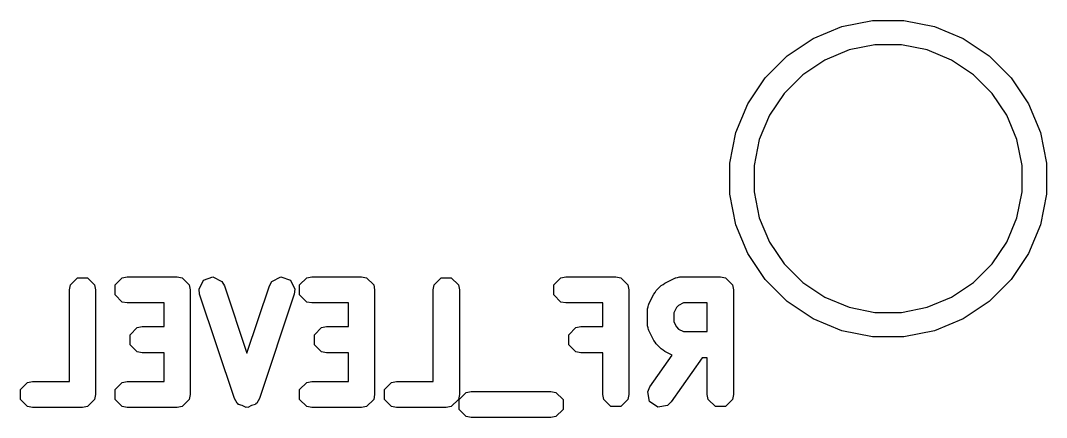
# Model space of a CAD drawing. Extents: x -2.52 to 2.01, y 0.39 to 3.93.
# Drawn here: x -2.4514 to -2.2584, y 3.033 to 3.1077 of the extents above; entities that cross this region are included whole.
import ezdxf

# ---------------------------------------------------------------- set-up
doc = ezdxf.new("R2010")
doc.units = 0
doc.header["$MEASUREMENT"] = 0
doc.layers.add('BLACK', color=7, linetype='CONTINUOUS')

msp = doc.modelspace()

# ---------------------------------------------------------------- linework, layer by layer
at = {"layer": 'BLACK', "linetype": 'CONTINUOUS'}
for p, q in [((-2.29687, 3.10659), (-2.29112, 3.10773)), ((-2.29112, 3.10773), (-2.28526, 3.10773)), ((-2.28526, 3.10773), (-2.2795, 3.10659)), ((-2.30229, 3.10434), (-2.29687, 3.10659)), ((-2.2795, 3.10659), (-2.27408, 3.10434)), ((-2.30717, 3.10108), (-2.30229, 3.10434)), ((-2.29067, 3.10315), (-2.29554, 3.10218)), ((-2.28571, 3.10315), (-2.29067, 3.10315)), ((-2.28084, 3.10218), (-2.28571, 3.10315)), ((-2.27408, 3.10434), (-2.26921, 3.10108)), ((-2.31132, 3.09693), (-2.30717, 3.10108)), ((-2.29554, 3.10218), (-2.30012, 3.10028)), ((-2.27625, 3.10028), (-2.28084, 3.10218)), ((-2.26921, 3.10108), (-2.26506, 3.09693)), ((-2.30012, 3.10028), (-2.30425, 3.09752)), ((-2.27213, 3.09752), (-2.27625, 3.10028)), ((-2.30425, 3.09752), (-2.30776, 3.09401)), ((-2.26862, 3.09401), (-2.27213, 3.09752)), ((-2.31458, 3.09206), (-2.31132, 3.09693)), ((-2.26506, 3.09693), (-2.2618, 3.09206)), ((-2.30776, 3.09401), (-2.31052, 3.08989)), ((-2.26586, 3.08989), (-2.26862, 3.09401)), ((-2.31682, 3.08664), (-2.31458, 3.09206)), ((-2.2618, 3.09206), (-2.25956, 3.08664)), ((-2.31052, 3.08989), (-2.31242, 3.0853)), ((-2.26396, 3.0853), (-2.26586, 3.08989)), ((-2.31797, 3.08089), (-2.31682, 3.08664)), ((-2.25956, 3.08664), (-2.25841, 3.08089)), ((-2.31242, 3.0853), (-2.31339, 3.08043)), ((-2.26299, 3.08043), (-2.26396, 3.0853)), ((-2.31797, 3.08043), (-2.31797, 3.08089)), ((-2.31797, 3.07502), (-2.31797, 3.08043)), ((-2.31339, 3.08043), (-2.31339, 3.07547)), ((-2.26299, 3.07547), (-2.26299, 3.08043)), ((-2.25841, 3.08089), (-2.25841, 3.07502)), ((-2.31682, 3.06927), (-2.31797, 3.07502)), ((-2.31339, 3.07547), (-2.31242, 3.0706)), ((-2.26396, 3.0706), (-2.26299, 3.07547)), ((-2.25841, 3.07502), (-2.25956, 3.06927)), ((-2.31242, 3.0706), (-2.31052, 3.06602)), ((-2.26586, 3.06602), (-2.26396, 3.0706)), ((-2.31458, 3.06385), (-2.31682, 3.06927)), ((-2.25956, 3.06927), (-2.2618, 3.06385)), ((-2.31052, 3.06602), (-2.30776, 3.06189)), ((-2.26862, 3.06189), (-2.26586, 3.06602)), ((-2.31132, 3.05897), (-2.31458, 3.06385)), ((-2.2618, 3.06385), (-2.26506, 3.05897)), ((-2.30776, 3.06189), (-2.30425, 3.05838)), ((-2.27213, 3.05838), (-2.26862, 3.06189)), ((-2.44199, 3.05794), (-2.44066, 3.05927)), ((-2.44066, 3.05927), (-2.43878, 3.05927)), ((-2.43878, 3.05927), (-2.43745, 3.05794)), ((-2.43356, 3.05794), (-2.43223, 3.05927)), ((-2.43223, 3.05927), (-2.43128, 3.05946)), ((-2.43128, 3.05946), (-2.42191, 3.05946)), ((-2.42191, 3.05946), (-2.42097, 3.05927)), ((-2.42097, 3.05927), (-2.41964, 3.05794)), ((-2.4178, 3.05717), (-2.41696, 3.05885)), ((-2.41696, 3.05885), (-2.41517, 3.05945)), ((-2.41517, 3.05945), (-2.41349, 3.05861)), ((-2.41349, 3.05861), (-2.41301, 3.05777)), ((-2.40456, 3.05777), (-2.40408, 3.05861)), ((-2.40408, 3.05861), (-2.4024, 3.05945)), ((-2.4024, 3.05945), (-2.40061, 3.05885)), ((-2.40061, 3.05885), (-2.39977, 3.05717)), ((-2.39887, 3.05794), (-2.39754, 3.05927)), ((-2.39754, 3.05927), (-2.3966, 3.05946)), ((-2.3966, 3.05946), (-2.38723, 3.05946)), ((-2.38723, 3.05946), (-2.38629, 3.05927)), ((-2.38629, 3.05927), (-2.38495, 3.05794)), ((-2.37356, 3.05794), (-2.37223, 3.05927)), ((-2.37223, 3.05927), (-2.37035, 3.05927)), ((-2.37035, 3.05927), (-2.36902, 3.05794)), ((-2.35107, 3.05794), (-2.34974, 3.05927)), ((-2.34974, 3.05927), (-2.34879, 3.05946)), ((-2.34879, 3.05946), (-2.33942, 3.05946)), ((-2.33942, 3.05946), (-2.33848, 3.05927)), ((-2.33848, 3.05927), (-2.33715, 3.05794)), ((-2.33021, 3.05826), (-2.32834, 3.0592)), ((-2.32834, 3.0592), (-2.32822, 3.05923)), ((-2.32822, 3.05923), (-2.32818, 3.05927)), ((-2.32818, 3.05927), (-2.32779, 3.05935)), ((-2.32779, 3.05935), (-2.32741, 3.05945)), ((-2.32741, 3.05945), (-2.32736, 3.05943)), ((-2.32736, 3.05943), (-2.32723, 3.05946)), ((-2.32723, 3.05946), (-2.31974, 3.05946)), ((-2.31974, 3.05946), (-2.31879, 3.05927)), ((-2.31879, 3.05927), (-2.31746, 3.05794)), ((-2.30717, 3.05482), (-2.31132, 3.05897)), ((-2.30425, 3.05838), (-2.30012, 3.05562)), ((-2.27625, 3.05562), (-2.27213, 3.05838)), ((-2.26506, 3.05897), (-2.26921, 3.05482)), ((-2.44218, 3.057), (-2.44199, 3.05794)), ((-2.44218, 3.03977), (-2.44218, 3.057)), ((-2.43745, 3.05794), (-2.43726, 3.057)), ((-2.43726, 3.057), (-2.43726, 3.03731)), ((-2.43356, 3.05605), (-2.43356, 3.05794)), ((-2.41964, 3.05794), (-2.41945, 3.057)), ((-2.41945, 3.057), (-2.41945, 3.03731)), ((-2.41768, 3.05622), (-2.4178, 3.05717)), ((-2.41301, 3.05777), (-2.40879, 3.04509)), ((-2.40879, 3.04509), (-2.40456, 3.05777)), ((-2.39977, 3.05717), (-2.39989, 3.05622)), ((-2.39887, 3.05605), (-2.39887, 3.05794)), ((-2.38495, 3.05794), (-2.38477, 3.057)), ((-2.38477, 3.057), (-2.38477, 3.03731)), ((-2.37375, 3.057), (-2.37356, 3.05794)), ((-2.37375, 3.03977), (-2.37375, 3.057)), ((-2.36902, 3.05794), (-2.36883, 3.057)), ((-2.36883, 3.057), (-2.36883, 3.03731)), ((-2.35107, 3.05605), (-2.35107, 3.05794)), ((-2.33715, 3.05794), (-2.33696, 3.057)), ((-2.33696, 3.057), (-2.33696, 3.03731)), ((-2.33225, 3.05622), (-2.33201, 3.05653)), ((-2.33201, 3.05653), (-2.33179, 3.05686)), ((-2.33179, 3.05686), (-2.33085, 3.0578)), ((-2.33085, 3.0578), (-2.33052, 3.05802)), ((-2.33052, 3.05802), (-2.33021, 3.05826)), ((-2.31746, 3.05794), (-2.31727, 3.057)), ((-2.31727, 3.057), (-2.31727, 3.03731)), ((-2.43223, 3.05472), (-2.43356, 3.05605)), ((-2.43128, 3.05454), (-2.43223, 3.05472)), ((-2.42437, 3.05454), (-2.43128, 3.05454)), ((-2.42437, 3.05008), (-2.42437, 3.05454)), ((-2.41112, 3.03653), (-2.41768, 3.05622)), ((-2.39989, 3.05622), (-2.40645, 3.03653)), ((-2.39754, 3.05472), (-2.39887, 3.05605)), ((-2.3966, 3.05454), (-2.39754, 3.05472)), ((-2.38969, 3.05454), (-2.3966, 3.05454)), ((-2.38969, 3.05008), (-2.38969, 3.05454)), ((-2.34974, 3.05472), (-2.35107, 3.05605)), ((-2.34879, 3.05454), (-2.34974, 3.05472)), ((-2.34188, 3.05454), (-2.34879, 3.05454)), ((-2.34188, 3.05008), (-2.34188, 3.05454)), ((-2.33319, 3.05435), (-2.33225, 3.05622)), ((-2.32665, 3.05454), (-2.32765, 3.05404)), ((-2.3222, 3.05454), (-2.32665, 3.05454)), ((-2.3222, 3.04915), (-2.3222, 3.05454)), ((-2.30229, 3.05156), (-2.30717, 3.05482)), ((-2.30012, 3.05562), (-2.29554, 3.05372)), ((-2.28084, 3.05372), (-2.27625, 3.05562)), ((-2.26921, 3.05482), (-2.27408, 3.05156)), ((-2.33344, 3.05342), (-2.33333, 3.0538)), ((-2.33342, 3.05337), (-2.33344, 3.05342)), ((-2.33344, 3.05325), (-2.33342, 3.05337)), ((-2.33344, 3.05043), (-2.33344, 3.05325)), ((-2.33333, 3.0538), (-2.33326, 3.05419)), ((-2.33326, 3.05419), (-2.33322, 3.05423)), ((-2.33322, 3.05423), (-2.33319, 3.05435)), ((-2.32802, 3.05366), (-2.32852, 3.05267)), ((-2.32852, 3.05267), (-2.32852, 3.05101)), ((-2.32765, 3.05404), (-2.32802, 3.05366)), ((-2.29554, 3.05372), (-2.29067, 3.05276)), ((-2.29067, 3.05276), (-2.28571, 3.05276)), ((-2.28571, 3.05276), (-2.28084, 3.05372)), ((-2.32852, 3.05101), (-2.32802, 3.05002)), ((-2.29687, 3.04932), (-2.30229, 3.05156)), ((-2.27408, 3.05156), (-2.2795, 3.04932)), ((-2.43075, 3.04856), (-2.42941, 3.0499)), ((-2.42941, 3.0499), (-2.42847, 3.05008)), ((-2.42847, 3.05008), (-2.42437, 3.05008)), ((-2.39606, 3.04856), (-2.39473, 3.0499)), ((-2.39473, 3.0499), (-2.39379, 3.05008)), ((-2.39379, 3.05008), (-2.38969, 3.05008)), ((-2.34826, 3.04856), (-2.34692, 3.0499)), ((-2.34692, 3.0499), (-2.34598, 3.05008)), ((-2.34598, 3.05008), (-2.34188, 3.05008)), ((-2.33342, 3.05031), (-2.33344, 3.05043)), ((-2.33344, 3.05026), (-2.33342, 3.05031)), ((-2.33333, 3.04988), (-2.33344, 3.05026)), ((-2.33326, 3.04949), (-2.33333, 3.04988)), ((-2.33322, 3.04945), (-2.33326, 3.04949)), ((-2.33319, 3.04933), (-2.33322, 3.04945)), ((-2.33225, 3.04746), (-2.33319, 3.04933)), ((-2.32802, 3.05002), (-2.32765, 3.04964)), ((-2.32765, 3.04964), (-2.32665, 3.04915)), ((-2.32665, 3.04915), (-2.3222, 3.04915)), ((-2.29112, 3.04818), (-2.29687, 3.04932)), ((-2.2795, 3.04932), (-2.28526, 3.04818)), ((-2.43075, 3.04668), (-2.43075, 3.04856)), ((-2.39606, 3.04668), (-2.39606, 3.04856)), ((-2.34826, 3.04668), (-2.34826, 3.04856)), ((-2.33201, 3.04715), (-2.33225, 3.04746)), ((-2.33179, 3.04682), (-2.33201, 3.04715)), ((-2.33085, 3.04588), (-2.33179, 3.04682)), ((-2.28526, 3.04818), (-2.29112, 3.04818)), ((-2.42941, 3.04535), (-2.43075, 3.04668)), ((-2.42847, 3.04516), (-2.42941, 3.04535)), ((-2.42437, 3.04516), (-2.42847, 3.04516)), ((-2.42437, 3.03977), (-2.42437, 3.04516)), ((-2.39473, 3.04535), (-2.39606, 3.04668)), ((-2.39379, 3.04516), (-2.39473, 3.04535)), ((-2.38969, 3.04516), (-2.39379, 3.04516)), ((-2.38969, 3.03977), (-2.38969, 3.04516)), ((-2.34692, 3.04535), (-2.34826, 3.04668)), ((-2.34598, 3.04516), (-2.34692, 3.04535)), ((-2.34188, 3.04516), (-2.34598, 3.04516)), ((-2.34188, 3.03731), (-2.34188, 3.04516)), ((-2.33052, 3.04566), (-2.33085, 3.04588)), ((-2.33021, 3.04542), (-2.33052, 3.04566)), ((-2.3288, 3.04472), (-2.33021, 3.04542)), ((-2.333, 3.03872), (-2.3288, 3.04472)), ((-2.32314, 3.04422), (-2.32897, 3.0359)), ((-2.3222, 3.04422), (-2.32314, 3.04422)), ((-2.3222, 3.03731), (-2.3222, 3.04422)), ((-2.45137, 3.03825), (-2.45004, 3.03958)), ((-2.45004, 3.03958), (-2.44909, 3.03977)), ((-2.44909, 3.03977), (-2.44218, 3.03977)), ((-2.43356, 3.03825), (-2.43223, 3.03958)), ((-2.43223, 3.03958), (-2.43128, 3.03977)), ((-2.43128, 3.03977), (-2.42437, 3.03977)), ((-2.39887, 3.03825), (-2.39754, 3.03958)), ((-2.39754, 3.03958), (-2.3966, 3.03977)), ((-2.3966, 3.03977), (-2.38969, 3.03977)), ((-2.38294, 3.03825), (-2.38161, 3.03958)), ((-2.38161, 3.03958), (-2.38067, 3.03977)), ((-2.38067, 3.03977), (-2.37375, 3.03977)), ((-2.45137, 3.03637), (-2.45137, 3.03825)), ((-2.43726, 3.03731), (-2.43745, 3.03637)), ((-2.43356, 3.03637), (-2.43356, 3.03825)), ((-2.41945, 3.03731), (-2.41964, 3.03637)), ((-2.39887, 3.03637), (-2.39887, 3.03825)), ((-2.38477, 3.03731), (-2.38495, 3.03637)), ((-2.38294, 3.03637), (-2.38294, 3.03825)), ((-2.36883, 3.03731), (-2.36902, 3.03637)), ((-2.36888, 3.03638), (-2.36755, 3.03771)), ((-2.36755, 3.03771), (-2.3666, 3.0379)), ((-2.3666, 3.0379), (-2.35161, 3.0379)), ((-2.35161, 3.0379), (-2.35066, 3.03771)), ((-2.35066, 3.03771), (-2.34933, 3.03638)), ((-2.34169, 3.03637), (-2.34188, 3.03731)), ((-2.33696, 3.03731), (-2.33715, 3.03637)), ((-2.33339, 3.03784), (-2.333, 3.03872)), ((-2.33306, 3.03599), (-2.33339, 3.03784)), ((-2.32201, 3.03637), (-2.3222, 3.03731)), ((-2.31727, 3.03731), (-2.31746, 3.03637)), ((-2.45004, 3.03504), (-2.45137, 3.03637)), ((-2.43745, 3.03637), (-2.43878, 3.03504)), ((-2.43223, 3.03504), (-2.43356, 3.03637)), ((-2.41964, 3.03637), (-2.42097, 3.03504)), ((-2.41065, 3.0357), (-2.41112, 3.03653)), ((-2.41048, 3.03562), (-2.41065, 3.0357)), ((-2.4104, 3.03545), (-2.41048, 3.03562)), ((-2.40966, 3.03521), (-2.4104, 3.03545)), ((-2.40896, 3.03486), (-2.40966, 3.03521)), ((-2.40791, 3.03521), (-2.40861, 3.03486)), ((-2.40717, 3.03545), (-2.40791, 3.03521)), ((-2.40709, 3.03562), (-2.40717, 3.03545)), ((-2.40693, 3.0357), (-2.40709, 3.03562)), ((-2.40645, 3.03653), (-2.40693, 3.0357)), ((-2.39754, 3.03504), (-2.39887, 3.03637)), ((-2.38495, 3.03637), (-2.38629, 3.03504)), ((-2.38161, 3.03504), (-2.38294, 3.03637)), ((-2.36902, 3.03637), (-2.37035, 3.03504)), ((-2.36888, 3.03449), (-2.36888, 3.03638)), ((-2.34933, 3.03638), (-2.34933, 3.03449)), ((-2.34036, 3.03504), (-2.34169, 3.03637)), ((-2.33715, 3.03637), (-2.33848, 3.03504)), ((-2.33152, 3.03491), (-2.33306, 3.03599)), ((-2.32966, 3.03524), (-2.33152, 3.03491)), ((-2.32897, 3.0359), (-2.32966, 3.03524)), ((-2.32068, 3.03504), (-2.32201, 3.03637)), ((-2.31746, 3.03637), (-2.31879, 3.03504)), ((-2.44909, 3.03485), (-2.45004, 3.03504)), ((-2.43972, 3.03485), (-2.44909, 3.03485)), ((-2.43878, 3.03504), (-2.43972, 3.03485)), ((-2.43128, 3.03485), (-2.43223, 3.03504)), ((-2.42191, 3.03485), (-2.43128, 3.03485)), ((-2.42097, 3.03504), (-2.42191, 3.03485)), ((-2.40879, 3.03491), (-2.40896, 3.03486)), ((-2.40861, 3.03486), (-2.40879, 3.03491)), ((-2.3966, 3.03485), (-2.39754, 3.03504)), ((-2.38723, 3.03485), (-2.3966, 3.03485)), ((-2.38629, 3.03504), (-2.38723, 3.03485)), ((-2.38067, 3.03485), (-2.38161, 3.03504)), ((-2.37129, 3.03485), (-2.38067, 3.03485)), ((-2.37035, 3.03504), (-2.37129, 3.03485)), ((-2.36755, 3.03316), (-2.36888, 3.03449)), ((-2.34933, 3.03449), (-2.35066, 3.03316)), ((-2.33848, 3.03504), (-2.34036, 3.03504)), ((-2.31879, 3.03504), (-2.32068, 3.03504)), ((-2.3666, 3.03298), (-2.36755, 3.03316)), ((-2.35161, 3.03298), (-2.3666, 3.03298)), ((-2.35066, 3.03316), (-2.35161, 3.03298))]:
    msp.add_line(p, q, dxfattribs=at)

doc.saveas('drawing.dxf')
